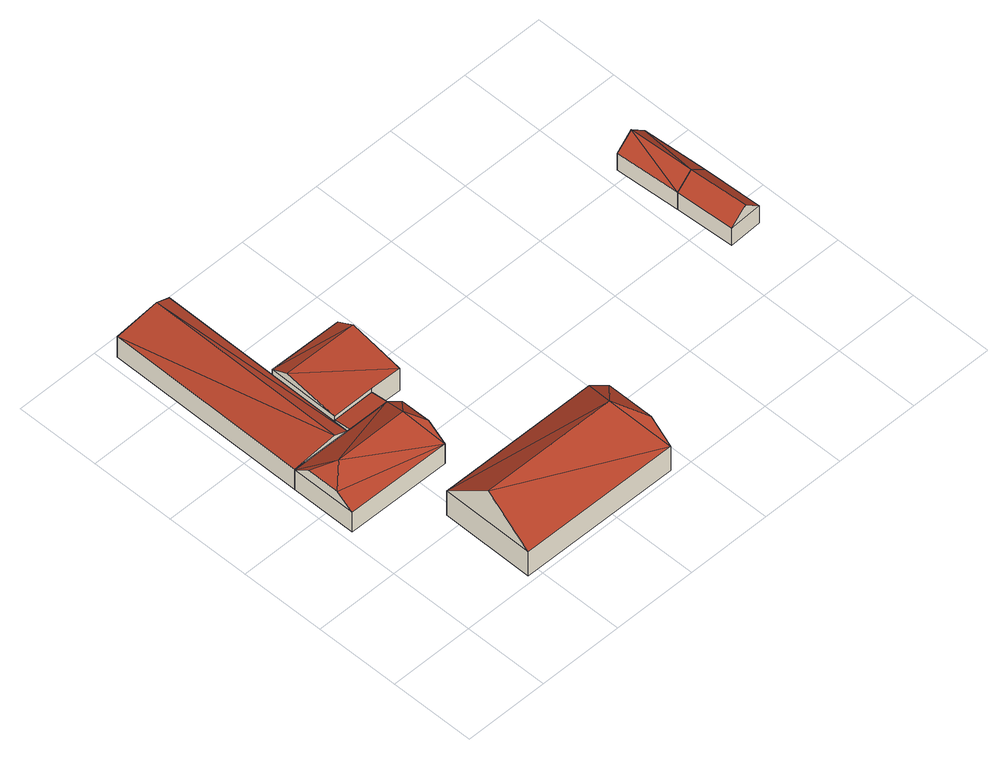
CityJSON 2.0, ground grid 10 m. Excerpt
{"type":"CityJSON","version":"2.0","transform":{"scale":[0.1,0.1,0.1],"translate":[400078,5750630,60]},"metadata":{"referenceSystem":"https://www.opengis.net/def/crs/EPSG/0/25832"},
"CityObjects":{
"building1":{"type":"Building","attributes":{"Gemeindeschluessel":"05515000","Geometrietyp2DReferenz":"3000","function":"31001_2460","roofType":"3300","measuredHeight":5.66},"geometry":[{"type":"Solid","lod":"2","boundaries":[[[[0,1,2,3]],[[4,5,1,0]],[[6,7,5,4]],[[3,2,7,6]],[[0,8,9,4]],[[6,10,11,3]],[[8,12,9]],[[10,13,11]],[[12,8,0]],[[13,12,0]],[[13,0,3]],[[3,11,13]],[[4,9,12]],[[4,12,13]],[[4,13,10]],[[10,6,4]],[[1,5,7,2]]]],"semantics":{"surfaces":[{"type":"WallSurface"},{"type":"RoofSurface"},{"type":"GroundSurface"}],"values":[[0,0,0,0,0,0,1,1,1,1,1,1,1,1,1,1,2]]}}]},
"building2":{"type":"Building","attributes":{"Gemeindeschluessel":"05515000","Geometrietyp2DReferenz":"3000","function":"31001_2700","roofType":"3100","measuredHeight":3.58},"geometry":[{"type":"Solid","lod":"2","boundaries":[[[[14,15,2,16]],[[17,18,15,14]],[[19,20,18,17]],[[16,2,20,19]],[[14,21,17]],[[19,22,16]],[[22,21,14]],[[14,16,22]],[[19,17,21]],[[21,22,19]],[[15,18,20,2]]]],"semantics":{"surfaces":[{"type":"WallSurface"},{"type":"RoofSurface"},{"type":"GroundSurface"}],"values":[[0,0,0,0,0,0,1,1,1,1,2]]}}]},
"building3":{"type":"Building","attributes":{"Geometrietyp2DReferenz":"3000","Gemeindeschluessel":"05515000","function":"31001_1000","roofType":"9999","measuredHeight":7.69},"address":[{"country":"Germany","locality":"Münster","thoroughfareNumber":"222","thoroughfareName":"Am Kattwinkel"}],"geometry":[{"type":"Solid","lod":"2","boundaries":[[[[23,24,25,26]],[[27,28,24,23]],[[29,30,28,27]],[[26,25,30,29]],[[23,31,32,27]],[[29,33,26]],[[31,34,32]],[[34,31,23]],[[34,23,26]],[[26,33,34]],[[27,32,34]],[[27,34,33]],[[33,29,27]],[[24,28,30,25]]]],"semantics":{"surfaces":[{"type":"WallSurface"},{"type":"RoofSurface"},{"type":"GroundSurface"}],"values":[[0,0,0,0,0,0,1,1,1,1,1,1,1,2]]}}]},
"building4":{"type":"Building","attributes":{"Gemeindeschluessel":"05515000","Geometrietyp2DReferenz":"3000","function":"51009_1610"},"children":["building4-1","building4-2"]},
"building4-1":{"type":"BuildingPart","attributes":{"roofType":"3100","measuredHeight":4.29},"parents":["building4"],"geometry":[{"type":"Solid","lod":"2","boundaries":[[[[35,36,37,38]],[[39,40,41,36,35]],[[42,43,44,45,46]],[[38,37,43,42]],[[47,38,42]],[[42,48,47]],[[35,47,48]],[[48,46,39,35]],[[47,35,38]],[[42,46,48]],[[36,41,44,43,37]],[[40,39,46,45]],[[44,41,40,45]]]],"semantics":{"surfaces":[{"type":"WallSurface"},{"type":"RoofSurface"},{"type":"GroundSurface"},{"type":"ClosureSurface"}],"values":[[0,0,0,0,1,1,1,1,0,0,2,0,3]]}}]},
"building4-2":{"type":"BuildingPart","attributes":{"roofType":"2100","measuredHeight":2.88},"parents":["building4"],"geometry":[{"type":"Solid","lod":"2","boundaries":[[[[45,44,49,50]],[[0,51,41,40]],[[50,49,51,0]],[[40,45,50,0]],[[44,41,51,49]],[[44,45,40,41]]]],"semantics":{"surfaces":[{"type":"WallSurface"},{"type":"RoofSurface"},{"type":"GroundSurface"},{"type":"ClosureSurface"}],"values":[[0,0,0,1,2,3]]}}]},
"building5":{"type":"Building","attributes":{"Gemeindeschluessel":"05515000","Geometrietyp2DReferenz":"3000","function":"31001_2700","roofType":"3100","measuredHeight":4.13},"geometry":[{"type":"Solid","lod":"2","boundaries":[[[[52,53,54]],[[54,53,55,56]],[[57,55,53,52]],[[58,59,60,61]],[[56,58,61,54]],[[57,59,58,56]],[[52,60,59,57]],[[54,61,60,52]],[[56,55,57]]]],"semantics":{"surfaces":[{"type":"WallSurface"},{"type":"RoofSurface"},{"type":"GroundSurface"}],"values":[[0,1,1,2,0,0,0,0,0]]}}]},
"building6":{"type":"Building","attributes":{"Gemeindeschluessel":"05515000","Geometrietyp2DReferenz":"3000","function":"31001_2700","roofType":"3100","measuredHeight":4.11},"geometry":[{"type":"Solid","lod":"2","boundaries":[[[[62,63,60,52]],[[64,65,63,62]],[[54,61,65,64]],[[52,60,61,54]],[[62,66,64]],[[54,53,52]],[[52,53,66]],[[66,62,52]],[[53,54,64]],[[64,66,53]],[[63,65,61,60]]]],"semantics":{"surfaces":[{"type":"WallSurface"},{"type":"RoofSurface"},{"type":"GroundSurface"}],"values":[[0,0,0,0,0,0,1,1,1,1,2]]}}]}
},
"vertices":[
[133,240,38],[133,240,10],[9,241,10],[9,241,38],[133,163,38],[133,163,10],[9,164,38],[9,164,10],[133,220,54],[133,185,54],[9,184,52],[9,222,52],[116,202,67],[29,202,67],
[11,480,39],[11,480,10],[9,241,39],[81,480,39],[81,480,10],[79,240,39],[79,240,10],[64,480,46],[62,240,46],
[278,114,45],[278,114,11],[87,115,11],[87,115,45],[277,4,45],[277,4,11],[86,5,45],[86,5,11],[278,87,66],[278,31,66],[87,60,88],[250,59,88],
[170,260,40],[170,260,9],[171,344,9],[171,344,40],[133,261,40],[133,261,35],[133,261,9],[84,345,40],[84,345,9],[83,261,9],[83,261,35],[83,261,40],[171,323,52],[83,324,52],
[83,240,9],[83,240,38],[133,240,9],
[521,236,32],[540,237,49],[560,238,32],[544,168,49],[563,169,32],[524,167,32],[563,169,8],[524,167,8],[521,236,8],[560,238,8],
[516,312,32],[516,312,8],[555,314,32],[555,314,8],[536,313,49]
]}
